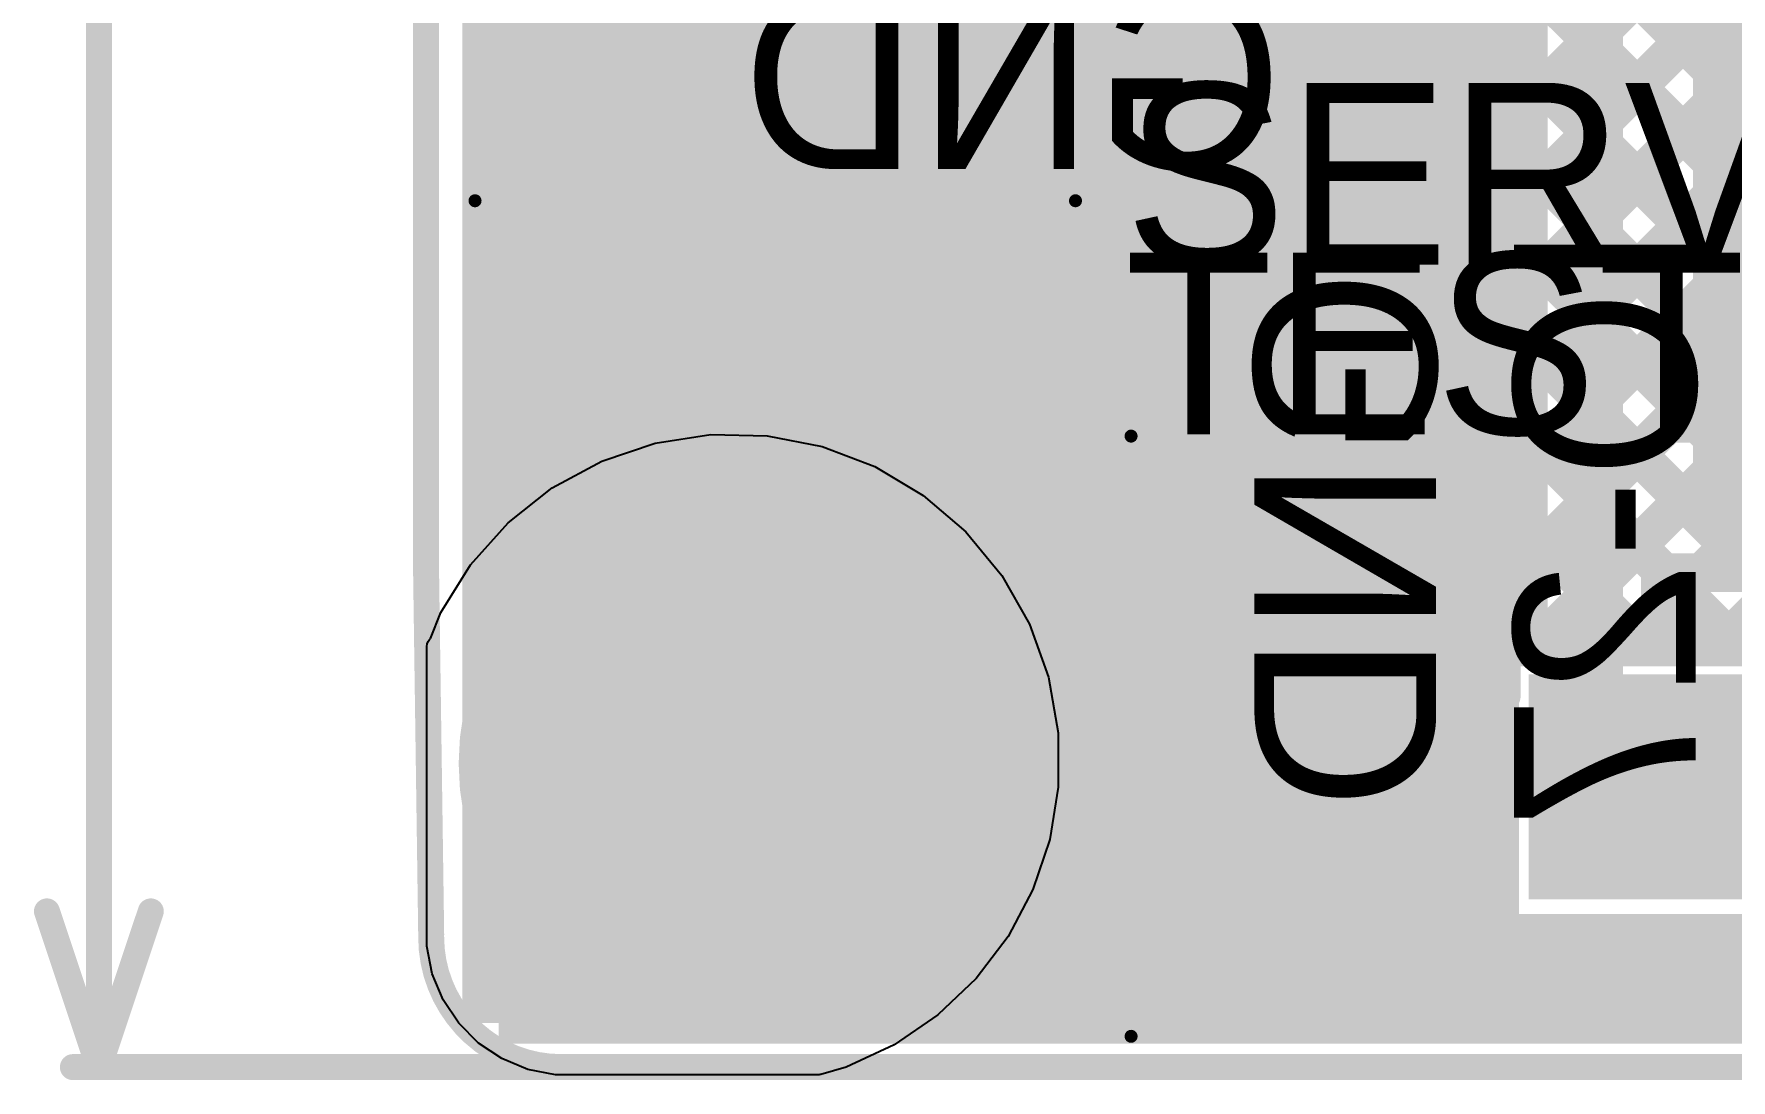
# Model space of a CAD drawing. Header units: millimetres. Extents: x 4.35 to 7.26, y 1.61 to 5.34.
# Drawn here: x 4.35 to 5.004, y 1.615 to 2.018 of the extents above; entities that cross this region are included whole.
import ezdxf

# ---------------------------------------------------------------- set-up
doc = ezdxf.new("R2010")
doc.units = ezdxf.units.MM
doc.header["$MEASUREMENT"] = 0
for name, color, linetype in [('BottomLayer', 5, 'Continuous'), ('BottomOverlay', 54, 'Continuous'), ('BottomSolder', 6, 'Continuous'), ('Mechanical1', 6, 'Continuous'), ('Mechanical2', 216, 'Continuous'), ('MultiLayer', 9, 'Continuous'), ('PadHoleLayer', 156, 'Continuous'), ('TopLayer', 1, 'Continuous'), ('TopOverlay', 2, 'Continuous'), ('TopSolder', 216, 'Continuous'), ('ViaHoleLayer', 16, 'Continuous')]:
    doc.layers.add(name, color=color, linetype=linetype)

# ---------------------------------------------------------------- blocks, each defined once
blk = doc.blocks.new('B2B_XH_A_LF__SN__67')
at = {"layer": 'BottomLayer', "const_width": 0.03937}
blk.add_lwpolyline([(0.02953, 0, 1), (0.0689, 0, 1)], format="xyb", close=True, dxfattribs=at)
at = {"layer": 'BottomLayer'}
blk.add_solid([(-0.08858, -0.03937), (-0.00984, -0.03937), (-0.08858, 0.03937), (-0.00984, 0.03937)], dxfattribs=at)
at = {"layer": 'BottomSolder', "const_width": 0.04337}
blk.add_lwpolyline([(0.02753, 0, 1), (0.0709, 0, 1)], format="xyb", close=True, dxfattribs=at)
at = {"layer": 'BottomSolder'}
blk.add_solid([(-0.09258, -0.04337), (-0.00584, -0.04337), (-0.09258, 0.04337), (-0.00584, 0.04337)], dxfattribs=at)
at = {"layer": 'MultiLayer', "const_width": 0.03937}
blk.add_lwpolyline([(0.02953, 0, 1), (0.0689, 0, 1)], format="xyb", close=True, dxfattribs=at)
at = {"layer": 'MultiLayer'}
blk.add_solid([(-0.08858, -0.03937), (-0.00984, -0.03937), (-0.08858, 0.03937), (-0.00984, 0.03937)], dxfattribs=at)
at = {"layer": 'PadHoleLayer', "const_width": 0.01969}
for points in [[(-0.05906, 0, 1), (-0.03937, 0, 1)], [(0.03937, 0, 1), (0.05906, 0, 1)]]:
    blk.add_lwpolyline(points, format="xyb", close=True, dxfattribs=at)
at = {"layer": 'TopLayer', "const_width": 0.03937}
blk.add_lwpolyline([(0.02953, 0, 1), (0.0689, 0, 1)], format="xyb", close=True, dxfattribs=at)
at = {"layer": 'TopLayer'}
blk.add_solid([(-0.08858, -0.03937), (-0.00984, -0.03937), (-0.08858, 0.03937), (-0.00984, 0.03937)], dxfattribs=at)
at = {"layer": 'TopOverlay', "const_width": 0.005}
for points in [[(0.14724, 0.09614), (-0.1489, 0.09614)], [(-0.1489, 0.09614), (-0.1489, -0.13512)], [(0.14724, 0.09614), (0.14724, -0.13512)], [(0.14724, -0.13512), (-0.1489, -0.13512)]]:
    blk.add_lwpolyline(points, dxfattribs=at)
at = {"layer": 'TopOverlay', "const_width": 0.0025}
for points in [[(-0.15015, 0.09614, 1), (-0.14765, 0.09614, 1)], [(-0.15015, 0.09614, 1), (-0.14765, 0.09614, 1)], [(0.14599, 0.09614, 1), (0.14849, 0.09614, 1)], [(0.14599, 0.09614, 1), (0.14849, 0.09614, 1)], [(-0.15015, -0.13512, 1), (-0.14765, -0.13512, 1)], [(-0.15015, -0.13512, 1), (-0.14765, -0.13512, 1)], [(0.14599, -0.13512, 1), (0.14849, -0.13512, 1)], [(0.14599, -0.13512, 1), (0.14849, -0.13512, 1)]]:
    blk.add_lwpolyline(points, format="xyb", close=True, dxfattribs=at)
at = {"layer": 'TopSolder', "const_width": 0.04337}
blk.add_lwpolyline([(0.02753, 0, 1), (0.0709, 0, 1)], format="xyb", close=True, dxfattribs=at)
at = {"layer": 'TopSolder'}
blk.add_solid([(-0.09258, -0.04337), (-0.00584, -0.04337), (-0.09258, 0.04337), (-0.00584, 0.04337)], dxfattribs=at)
blk = doc.blocks.new('B3B_XH_A_LF__SN__113')
at = {"layer": 'BottomLayer', "const_width": 0.03937}
for points in [[(-0.01969, 0, 1), (0.01969, 0, 1)], [(0.07874, 0, 1), (0.11811, 0, 1)]]:
    blk.add_lwpolyline(points, format="xyb", close=True, dxfattribs=at)
at = {"layer": 'BottomLayer'}
blk.add_solid([(-0.1378, -0.03937), (-0.05906, -0.03937), (-0.1378, 0.03937), (-0.05906, 0.03937)], dxfattribs=at)
at = {"layer": 'BottomSolder', "const_width": 0.04337}
for points in [[(-0.02168, 0, 1), (0.02168, 0, 1)], [(0.07674, 0, 1), (0.12011, 0, 1)]]:
    blk.add_lwpolyline(points, format="xyb", close=True, dxfattribs=at)
at = {"layer": 'BottomSolder'}
blk.add_solid([(-0.1418, -0.04337), (-0.05506, -0.04337), (-0.1418, 0.04337), (-0.05506, 0.04337)], dxfattribs=at)
at = {"layer": 'MultiLayer', "const_width": 0.03937}
for points in [[(-0.01969, 0, 1), (0.01969, 0, 1)], [(0.07874, 0, 1), (0.11811, 0, 1)]]:
    blk.add_lwpolyline(points, format="xyb", close=True, dxfattribs=at)
at = {"layer": 'MultiLayer'}
blk.add_solid([(-0.1378, -0.03937), (-0.05906, -0.03937), (-0.1378, 0.03937), (-0.05906, 0.03937)], dxfattribs=at)
at = {"layer": 'PadHoleLayer', "const_width": 0.01969}
for points in [[(-0.10827, 0, 1), (-0.08858, 0, 1)], [(-0.00984, 0, 1), (0.00984, 0, 1)], [(0.08858, 0, 1), (0.10827, 0, 1)]]:
    blk.add_lwpolyline(points, format="xyb", close=True, dxfattribs=at)
at = {"layer": 'TopLayer', "const_width": 0.03937}
for points in [[(-0.01969, 0, 1), (0.01969, 0, 1)], [(0.07874, 0, 1), (0.11811, 0, 1)]]:
    blk.add_lwpolyline(points, format="xyb", close=True, dxfattribs=at)
at = {"layer": 'TopLayer'}
blk.add_solid([(-0.1378, -0.03937), (-0.05906, -0.03937), (-0.1378, 0.03937), (-0.05906, 0.03937)], dxfattribs=at)
at = {"layer": 'TopOverlay', "const_width": 0.005}
for points in [[(0.19661, 0.11693), (-0.19811, 0.11693)], [(-0.19811, -0.11433), (-0.19811, 0.11693)], [(0.19661, -0.11433), (0.19661, 0.11693)], [(0.19661, -0.11433), (-0.19811, -0.11433)]]:
    blk.add_lwpolyline(points, dxfattribs=at)
at = {"layer": 'TopOverlay'}
for points, const_width in [([(-0.19936, 0.11693, 1), (-0.19686, 0.11693, 1)], 0.0025), ([(-0.19936, 0.11693, 1), (-0.19686, 0.11693, 1)], 0.0025), ([(0.19536, 0.11693, 1), (0.19786, 0.11693, 1)], 0.0025), ([(0.19536, 0.11693, 1), (0.19786, 0.11693, 1)], 0.0025), ([(-0.1487, -0.02772, 1), (-0.15965, -0.02772, 1)], 0.01), ([(-0.16215, -0.02772, 1), (-0.15715, -0.02772, 1)], 0.005), ([(-0.1512, -0.02772, 1), (-0.1462, -0.02772, 1)], 0.005), ([(-0.19936, -0.11433, 1), (-0.19686, -0.11433, 1)], 0.0025), ([(-0.19936, -0.11433, 1), (-0.19686, -0.11433, 1)], 0.0025), ([(0.19536, -0.11433, 1), (0.19786, -0.11433, 1)], 0.0025), ([(0.19536, -0.11433, 1), (0.19786, -0.11433, 1)], 0.0025)]:
    blk.add_lwpolyline(points, format="xyb", close=True, dxfattribs=dict(at, const_width=const_width))
at = {"layer": 'TopSolder', "const_width": 0.04337}
for points in [[(-0.02168, 0, 1), (0.02168, 0, 1)], [(0.07674, 0, 1), (0.12011, 0, 1)]]:
    blk.add_lwpolyline(points, format="xyb", close=True, dxfattribs=at)
at = {"layer": 'TopSolder'}
blk.add_solid([(-0.1418, -0.04337), (-0.05506, -0.04337), (-0.1418, 0.04337), (-0.05506, 0.04337)], dxfattribs=at)

msp = doc.modelspace()

# ---------------------------------------------------------------- linework, layer by layer
at = {"layer": 'BottomLayer'}
for points, const_width in [([(4.951, 1.746), (4.951, 2.234)], 0.022), ([(4.603, 1.88064), (4.86003, 2.13767)], 0.015), ([(4.603, 1.91599), (4.81329, 2.12629)], 0.015), ([(4.69865, 2.12492), (4.9255, 1.89808)], 0.015), ([(4.73401, 2.12492), (4.9255, 1.93344)], 0.015), ([(4.76937, 2.12492), (4.9255, 1.96879)], 0.015), ([(4.80336, 2.12629), (4.9255, 2.00415)], 0.015), ([(4.61051, 1.85279), (4.881, 2.12329)], 0.015), ([(4.64285, 1.84977), (4.91636, 2.12329)], 0.015), ([(4.9255, 1.78187), (4.9255, 2.12329)], 0.015), ([(4.67406, 2.11417), (4.9255, 1.86272)], 0.015), ([(4.66869, 1.84026), (4.9255, 2.09707)], 0.015), ([(4.69001, 1.82623), (4.9255, 2.06172)], 0.015), ([(4.69004, 2.06283), (4.9255, 1.82737)], 0.015), ([(4.63421, 2.00263), (4.63421, 2.052)], 0.01), ([(4.68691, 2.03061), (4.9255, 1.79201)], 0.015), ([(4.70742, 1.80828), (4.9255, 2.02636)], 0.015), ([(4.70742, 1.80828), (4.9255, 2.02636)], 0.015), ([(4.67235, 2.00981), (4.91513, 1.76703)], 0.015), ([(4.603, 1.85219), (4.603, 2.00446)], 0.015), ([(4.61165, 1.9998), (4.83732, 1.77413)], 0.015), ([(4.603, 1.9867), (4.61483, 1.99853)], 0.015), ([(4.603, 1.95135), (4.64864, 1.99699)], 0.015), ([(4.64956, 1.99724), (4.86251, 1.78429)], 0.015), ([(4.72088, 1.78639), (4.9255, 1.99101)], 0.015), ([(4.603, 1.97309), (4.82072, 1.75537)], 0.015), ([(4.72966, 1.75981), (4.9255, 1.95565)], 0.015), ([(4.603, 1.93774), (4.81192, 1.72882)], 0.015), ([(4.73402, 1.72882), (4.9255, 1.9203)], 0.015), ([(4.603, 1.90238), (4.66196, 1.84343)], 0.015), ([(4.76938, 1.72882), (4.9255, 1.88494)], 0.015), ([(4.603, 1.86703), (4.61711, 1.85292)], 0.015), ([(4.85974, 1.78383), (4.9255, 1.84959)], 0.015), ([(4.616, 1.737), (4.616, 1.84542)], 0.01), ([(4.89196, 1.78069), (4.9255, 1.81423)], 0.015), ([(4.9765, 1.8105), (5.6255, 1.8105)], 0.015), ([(4.9765, 1.79452), (4.99248, 1.8105)], 0.015), ([(4.9765, 1.78187), (4.9765, 1.8105)], 0.015), ([(4.97772, 1.8105), (5.00635, 1.78187)], 0.015), ([(4.99921, 1.78187), (5.02784, 1.8105)], 0.015), ([(4.72243, 1.78295), (4.77656, 1.72882)], 0.015), ([(4.91513, 1.78187), (4.9255, 1.78187)], 0.015), ([(4.91513, 1.76334), (4.91513, 1.78187)], 0.015), ([(4.9765, 1.78187), (5.02287, 1.78187)], 0.015), ([(4.87057, 1.728), (4.87057, 1.77737)], 0.01), ([(4.91276, 1.76614), (4.91513, 1.76851)], 0.015), ([(4.73192, 1.73811), (4.74121, 1.72882)], 0.015), ([(4.80473, 1.72882), (4.81475, 1.73883)], 0.015), ([(4.616, 1.737), (4.72443, 1.737)], 0.01), ([(4.73164, 1.72882), (4.81371, 1.72882)], 0.015), ([(4.8212, 1.728), (4.87057, 1.728)], 0.01)]:
    msp.add_lwpolyline(points, dxfattribs=dict(at, const_width=const_width))
for points, const_width in [([(4.69108, 2.052, -0.596636), (4.603, 2.00446)], 0.015), ([(4.603, 1.85219, -0.447525), (4.73193, 1.737)], 0.015), ([(4.81371, 1.72882, -0.70511), (4.91513, 1.76334)], 0.015), ([(4.969, 1.728, -0.414214), (4.951, 1.746)], 0.022), ([(4.73193, 1.737, -0.017658), (4.73164, 1.72882)], 0.015)]:
    msp.add_lwpolyline(points, format="xyb", dxfattribs=dict(at, const_width=const_width))
for points, const_width in [([(4.6686, 2.00981, 1), (4.6761, 2.00981, 1)], 0.0075), ([(4.59925, 2.00446, 1), (4.60675, 2.00446, 1)], 0.0075), ([(4.59925, 2.00446, 1), (4.60675, 2.00446, 1)], 0.0075), ([(4.6079, 1.9998, 1), (4.6154, 1.9998, 1)], 0.0075), ([(4.63171, 2.00263, 1), (4.63671, 2.00263, 1)], 0.005), ([(4.92175, 2.00415, 1), (4.92925, 2.00415, 1)], 0.0075), ([(4.61108, 1.99853, 1), (4.61858, 1.99853, 1)], 0.0075), ([(4.64489, 1.99699, 1), (4.65239, 1.99699, 1)], 0.0075), ([(4.64581, 1.99724, 1), (4.65331, 1.99724, 1)], 0.0075), ([(4.59925, 1.9867, 1), (4.60675, 1.9867, 1)], 0.0075), ([(4.92175, 1.99101, 1), (4.92925, 1.99101, 1)], 0.0075), ([(4.59925, 1.97309, 1), (4.60675, 1.97309, 1)], 0.0075), ([(4.92175, 1.96879, 1), (4.92925, 1.96879, 1)], 0.0075), ([(4.92175, 1.95565, 1), (4.92925, 1.95565, 1)], 0.0075), ([(4.59925, 1.95135, 1), (4.60675, 1.95135, 1)], 0.0075), ([(4.59925, 1.93774, 1), (4.60675, 1.93774, 1)], 0.0075), ([(4.92175, 1.93344, 1), (4.92925, 1.93344, 1)], 0.0075), ([(4.59925, 1.91599, 1), (4.60675, 1.91599, 1)], 0.0075), ([(4.92175, 1.9203, 1), (4.92925, 1.9203, 1)], 0.0075), ([(4.59925, 1.90238, 1), (4.60675, 1.90238, 1)], 0.0075), ([(4.92175, 1.89808, 1), (4.92925, 1.89808, 1)], 0.0075), ([(4.92175, 1.88494, 1), (4.92925, 1.88494, 1)], 0.0075), ([(4.59925, 1.88064, 1), (4.60675, 1.88064, 1)], 0.0075), ([(4.59925, 1.86703, 1), (4.60675, 1.86703, 1)], 0.0075), ([(4.92175, 1.86272, 1), (4.92925, 1.86272, 1)], 0.0075), ([(4.59925, 1.85219, 1), (4.60675, 1.85219, 1)], 0.0075), ([(4.59925, 1.85219, 1), (4.60675, 1.85219, 1)], 0.0075), ([(4.60676, 1.85279, 1), (4.61426, 1.85279, 1)], 0.0075), ([(4.61336, 1.85292, 1), (4.62086, 1.85292, 1)], 0.0075), ([(4.6391, 1.84977, 1), (4.6466, 1.84977, 1)], 0.0075), ([(4.92175, 1.84959, 1), (4.92925, 1.84959, 1)], 0.0075), ([(4.6135, 1.84542, 1), (4.6185, 1.84542, 1)], 0.005), ([(4.65821, 1.84343, 1), (4.66571, 1.84343, 1)], 0.0075), ([(4.66494, 1.84026, 1), (4.67244, 1.84026, 1)], 0.0075), ([(4.56679, 1.737, 1), (4.66521, 1.737, 1)], 0.09843), ([(4.68626, 1.82623, 1), (4.69376, 1.82623, 1)], 0.0075), ([(4.92175, 1.82737, 1), (4.92925, 1.82737, 1)], 0.0075), ([(4.6126, 1.817, 1), (4.62441, 1.817, 1)], 0.01181), ([(4.92175, 1.81423, 1), (4.92925, 1.81423, 1)], 0.0075), ([(4.97275, 1.8105, 1), (4.98025, 1.8105, 1)], 0.0075), ([(4.97275, 1.8105, 1), (4.98025, 1.8105, 1)], 0.0075), ([(4.97397, 1.8105, 1), (4.98147, 1.8105, 1)], 0.0075), ([(4.98873, 1.8105, 1), (4.99623, 1.8105, 1)], 0.0075), ([(4.70367, 1.80828, 1), (4.71117, 1.80828, 1)], 0.0075), ([(4.70367, 1.80828, 1), (4.71117, 1.80828, 1)], 0.0075), ([(4.5553, 1.79534, 1), (4.56711, 1.79534, 1)], 0.01181), ([(4.66844, 1.7918, 1), (4.68025, 1.7918, 1)], 0.01181), ([(4.92175, 1.79201, 1), (4.92925, 1.79201, 1)], 0.0075), ([(4.97275, 1.79452, 1), (4.98025, 1.79452, 1)], 0.0075), ([(4.71713, 1.78639, 1), (4.72463, 1.78639, 1)], 0.0075), ([(4.85599, 1.78383, 1), (4.86349, 1.78383, 1)], 0.0075), ([(4.85876, 1.78429, 1), (4.86626, 1.78429, 1)], 0.0075), ([(4.71868, 1.78295, 1), (4.72618, 1.78295, 1)], 0.0075), ([(4.88821, 1.78069, 1), (4.89571, 1.78069, 1)], 0.0075), ([(4.91138, 1.78187, 1), (4.91888, 1.78187, 1)], 0.0075), ([(4.91138, 1.78187, 1), (4.91888, 1.78187, 1)], 0.0075), ([(4.92175, 1.78187, 1), (4.92925, 1.78187, 1)], 0.0075), ([(4.92175, 1.78187, 1), (4.92925, 1.78187, 1)], 0.0075), ([(4.97275, 1.78187, 1), (4.98025, 1.78187, 1)], 0.0075), ([(4.97275, 1.78187, 1), (4.98025, 1.78187, 1)], 0.0075), ([(4.99546, 1.78187, 1), (5.00296, 1.78187, 1)], 0.0075), ([(5.0026, 1.78187, 1), (5.0101, 1.78187, 1)], 0.0075), ([(4.83357, 1.77413, 1), (4.84107, 1.77413, 1)], 0.0075), ([(4.86807, 1.77737, 1), (4.87307, 1.77737, 1)], 0.005), ([(4.90901, 1.76614, 1), (4.91651, 1.76614, 1)], 0.0075), ([(4.91138, 1.76851, 1), (4.91888, 1.76851, 1)], 0.0075), ([(4.91138, 1.76703, 1), (4.91888, 1.76703, 1)], 0.0075), ([(4.72591, 1.75981, 1), (4.73341, 1.75981, 1)], 0.0075), ([(4.91138, 1.76334, 1), (4.91888, 1.76334, 1)], 0.0075), ([(4.91138, 1.76334, 1), (4.91888, 1.76334, 1)], 0.0075), ([(4.81697, 1.75537, 1), (4.82447, 1.75537, 1)], 0.0075), ([(4.9455, 1.746, 1), (4.9565, 1.746, 1)], 0.011), ([(4.9455, 1.746, 1), (4.9565, 1.746, 1)], 0.011), ([(4.53009, 1.73951, 1), (4.54191, 1.73951, 1)], 0.01181), ([(4.69009, 1.73449, 1), (4.70191, 1.73449, 1)], 0.01181), ([(4.72817, 1.73811, 1), (4.73567, 1.73811, 1)], 0.0075), ([(4.811, 1.73883, 1), (4.8185, 1.73883, 1)], 0.0075), ([(4.6135, 1.737, 1), (4.6185, 1.737, 1)], 0.005), ([(4.6135, 1.737, 1), (4.6185, 1.737, 1)], 0.005), ([(4.72193, 1.737, 1), (4.72693, 1.737, 1)], 0.005), ([(4.72818, 1.737, 1), (4.73568, 1.737, 1)], 0.0075), ([(4.72818, 1.737, 1), (4.73568, 1.737, 1)], 0.0075), ([(4.9635, 1.728, 1), (4.9745, 1.728, 1)], 0.011), ([(4.72789, 1.72882, 1), (4.73539, 1.72882, 1)], 0.0075), ([(4.72789, 1.72882, 1), (4.73539, 1.72882, 1)], 0.0075), ([(4.73027, 1.72882, 1), (4.73777, 1.72882, 1)], 0.0075), ([(4.73746, 1.72882, 1), (4.74496, 1.72882, 1)], 0.0075), ([(4.76563, 1.72882, 1), (4.77313, 1.72882, 1)], 0.0075), ([(4.77281, 1.72882, 1), (4.78031, 1.72882, 1)], 0.0075), ([(4.80098, 1.72882, 1), (4.80848, 1.72882, 1)], 0.0075), ([(4.80817, 1.72882, 1), (4.81567, 1.72882, 1)], 0.0075), ([(4.80996, 1.72882, 1), (4.81746, 1.72882, 1)], 0.0075), ([(4.80996, 1.72882, 1), (4.81746, 1.72882, 1)], 0.0075), ([(4.8187, 1.728, 1), (4.8237, 1.728, 1)], 0.005), ([(4.86807, 1.728, 1), (4.87307, 1.728, 1)], 0.005), ([(4.86807, 1.728, 1), (4.87307, 1.728, 1)], 0.005), ([(4.55175, 1.6822, 1), (4.56356, 1.6822, 1)], 0.01181), ([(4.66489, 1.67866, 1), (4.6767, 1.67866, 1)], 0.01181), ([(4.60759, 1.657, 1), (4.6194, 1.657, 1)], 0.01181)]:
    msp.add_lwpolyline(points, format="xyb", close=True, dxfattribs=dict(at, const_width=const_width))
for points in [[(4.515, 1.637), (4.567, 1.637), (4.515, 5.022), (4.567, 5.022)], [(4.989, 1.867), (5.115, 1.867), (4.989, 3.62), (5.115, 3.62)], [(4.8284, 1.674), (4.922, 1.674), (4.8284, 2.161), (4.922, 2.161)], [(5, 1.911), (5.507, 1.911), (5, 2.154), (5.507, 2.154)], [(4.529, 1.629), (4.864, 1.629), (4.529, 2.101), (4.864, 2.101)], [(4.989, 1.825), (5.611, 1.825), (4.989, 1.973), (5.611, 1.973)], [(4.68, 1.629), (4.922, 1.629), (4.68, 1.772), (4.922, 1.772)], [(4.894, 1.629), (5.076, 1.629), (4.894, 1.679), (5.076, 1.679)]]:
    msp.add_solid(points, dxfattribs=at)
at = {"layer": 'BottomOverlay', "const_width": 0.01}
for points in [[(4.631, 1.979), (4.631, 2.005)], [(4.631, 1.979), (4.635, 1.975)], [(4.635, 1.975), (4.679, 1.975)]]:
    msp.add_lwpolyline(points, dxfattribs=at)
at = {"layer": 'BottomOverlay', "const_width": 0.005}
for points in [[(4.6285, 2.005, 1), (4.6335, 2.005, 1)], [(4.6285, 1.979, 1), (4.6335, 1.979, 1)], [(4.6285, 1.979, 1), (4.6335, 1.979, 1)], [(4.6325, 1.975, 1), (4.6375, 1.975, 1)], [(4.6325, 1.975, 1), (4.6375, 1.975, 1)], [(4.6765, 1.975, 1), (4.6815, 1.975, 1)]]:
    msp.add_lwpolyline(points, format="xyb", close=True, dxfattribs=at)
at = {"layer": 'BottomSolder', "const_width": 0.10243}
msp.add_lwpolyline([(4.56479, 1.737, 1), (4.66721, 1.737, 1)], format="xyb", close=True, dxfattribs=at)
at = {"layer": 'Mechanical1', "const_width": 0.01}
for points in [[(4.375, 1.62), (4.375, 3.06208)], [(4.355, 1.68), (4.375, 1.62)], [(4.375, 1.62), (4.395, 1.68)], [(4.365, 1.62), (4.703, 1.62)]]:
    msp.add_lwpolyline(points, dxfattribs=at)
at = {"layer": 'Mechanical1', "const_width": 0.005}
for points in [[(4.3525, 1.68, 1), (4.3575, 1.68, 1)], [(4.3925, 1.68, 1), (4.3975, 1.68, 1)], [(4.3625, 1.62, 1), (4.3675, 1.62, 1)], [(4.3725, 1.62, 1), (4.3775, 1.62, 1)], [(4.3725, 1.62, 1), (4.3775, 1.62, 1)], [(4.3725, 1.62, 1), (4.3775, 1.62, 1)], [(4.7005, 1.62, 1), (4.7055, 1.62, 1)]]:
    msp.add_lwpolyline(points, format="xyb", close=True, dxfattribs=at)
at = {"layer": 'Mechanical2', "const_width": 0.01}
for points in [[(4.501, 4.988), (4.501, 1.813)], [(4.501, 1.813), (4.503, 1.671)], [(4.553, 1.62), (4.56, 1.62)], [(4.56, 1.62), (4.718, 1.62)], [(4.718, 1.62), (7.043, 1.62)]]:
    msp.add_lwpolyline(points, dxfattribs=at)
at = {"layer": 'Mechanical2', "const_width": 0.005}
for points in [[(4.4985, 1.813, 1), (4.5035, 1.813, 1)], [(4.4985, 1.813, 1), (4.5035, 1.813, 1)], [(4.5005, 1.671, 1), (4.5055, 1.671, 1)], [(4.5005, 1.67, 1), (4.5055, 1.67, 1)], [(4.5505, 1.62, 1), (4.5555, 1.62, 1)], [(4.5505, 1.62, 1), (4.5555, 1.62, 1)], [(4.5575, 1.62, 1), (4.5625, 1.62, 1)], [(4.5575, 1.62, 1), (4.5625, 1.62, 1)], [(4.7155, 1.62, 1), (4.7205, 1.62, 1)], [(4.7155, 1.62, 1), (4.7205, 1.62, 1)]]:
    msp.add_lwpolyline(points, format="xyb", close=True, dxfattribs=at)
at = {"layer": 'Mechanical2', "const_width": 0.01}
msp.add_lwpolyline([(4.553, 1.62, -0.414214), (4.503, 1.67)], format="xyb", dxfattribs=at)
at = {"layer": 'MultiLayer'}
for points, const_width in [([(4.56679, 1.737, 1), (4.66521, 1.737, 1)], 0.09843), ([(4.6126, 1.817, 1), (4.62441, 1.817, 1)], 0.01181), ([(4.5553, 1.79534, 1), (4.56711, 1.79534, 1)], 0.01181), ([(4.66844, 1.7918, 1), (4.68025, 1.7918, 1)], 0.01181), ([(4.53009, 1.73951, 1), (4.54191, 1.73951, 1)], 0.01181), ([(4.69009, 1.73449, 1), (4.70191, 1.73449, 1)], 0.01181), ([(4.55175, 1.6822, 1), (4.56356, 1.6822, 1)], 0.01181), ([(4.66489, 1.67866, 1), (4.6767, 1.67866, 1)], 0.01181), ([(4.60759, 1.657, 1), (4.6194, 1.657, 1)], 0.01181)]:
    msp.add_lwpolyline(points, format="xyb", close=True, dxfattribs=dict(at, const_width=const_width))
at = {"layer": 'PadHoleLayer', "const_width": 0.06102}
msp.add_lwpolyline([(4.58549, 1.737, 1), (4.64651, 1.737, 1)], format="xyb", close=True, dxfattribs=at)
at = {"layer": 'TopLayer'}
for p, q in [((4.58924, 1.8604), (4.61067, 1.86369)), ((4.61067, 1.86369), (4.63234, 1.86326)), ((4.63234, 1.86326), (4.65362, 1.85912)), ((4.56869, 1.85349), (4.58924, 1.8604)), ((4.65362, 1.85912), (4.67388, 1.85139)), ((4.54964, 1.84315), (4.56869, 1.85349)), ((4.67388, 1.85139), (4.69251, 1.8403)), ((4.53263, 1.8297), (4.54964, 1.84315)), ((4.69251, 1.8403), (4.70896, 1.82618)), ((4.51819, 1.81353), (4.53263, 1.8297)), ((4.70896, 1.82618), (4.72275, 1.80945)), ((4.50673, 1.79513), (4.51819, 1.81353)), ((4.72275, 1.80945), (4.73346, 1.7906)), ((4.50267, 1.78508), (4.50673, 1.79513)), ((4.50183, 1.78393), (4.50234, 1.78474)), ((4.50234, 1.78474), (4.50267, 1.78508)), ((4.73346, 1.7906), (4.74078, 1.7702)), ((4.5013, 1.78211), (4.50147, 1.78305)), ((4.5013, 1.78164), (4.5013, 1.78211)), ((4.5013, 1.672), (4.5013, 1.78164)), ((4.50147, 1.78305), (4.50183, 1.78393)), ((4.74078, 1.7702), (4.7445, 1.74884)), ((4.7445, 1.74884), (4.7445, 1.738)), ((4.7445, 1.738), (4.7445, 1.72781)), ((4.7445, 1.72781), (4.74122, 1.70771)), ((4.74122, 1.70771), (4.73473, 1.68839)), ((4.73473, 1.68839), (4.72521, 1.67038)), ((4.5013, 1.672), (4.5013, 1.672)), ((4.5013, 1.66658), (4.5013, 1.672)), ((4.72521, 1.67038), (4.71292, 1.65413)), ((4.50341, 1.65595), (4.5013, 1.66658)), ((4.50756, 1.64594), (4.50341, 1.65595)), ((4.71292, 1.65413), (4.69816, 1.64008)), ((4.51358, 1.63693), (4.50756, 1.64594)), ((4.52124, 1.62927), (4.51358, 1.63693)), ((4.69816, 1.64008), (4.68133, 1.6286)), ((4.53025, 1.62325), (4.52124, 1.62927)), ((4.68133, 1.6286), (4.66287, 1.61998)), ((4.54026, 1.6191), (4.53025, 1.62325)), ((4.55089, 1.61698), (4.54026, 1.6191)), ((4.55631, 1.61698), (4.55089, 1.61698)), ((4.65067, 1.61698), (4.55631, 1.61698)), ((4.65076, 1.61698), (4.65067, 1.61698)), ((4.65067, 1.61698), (4.65067, 1.61698)), ((4.65093, 1.61699), (4.65076, 1.61698)), ((4.65111, 1.617), (4.65093, 1.61699)), ((4.65128, 1.61702), (4.65111, 1.617)), ((4.65137, 1.61703), (4.65128, 1.61702)), ((4.65158, 1.61702), (4.65137, 1.61703)), ((4.65137, 1.61703), (4.65137, 1.61703)), ((4.65201, 1.61703), (4.65158, 1.61702)), ((4.65244, 1.61707), (4.65201, 1.61703)), ((4.65286, 1.61715), (4.65244, 1.61707)), ((4.65307, 1.61721), (4.65286, 1.61715)), ((4.66287, 1.61998), (4.65307, 1.61721))]:
    msp.add_line(p, q, dxfattribs=at)
for points, const_width in [([(4.7153, 2.21435), (5.1708, 1.75885)], 0.015), ([(4.68808, 2.20621), (5.16188, 1.73241)], 0.015), ([(4.67978, 2.17915), (5.13212, 1.72682)], 0.015), ([(4.602, 1.91499), (4.8495, 2.16249)], 0.015), ([(4.68642, 2.13716), (5.09676, 1.72682)], 0.015), ([(4.73202, 1.72682), (5.13774, 2.13254)], 0.015), ([(4.76738, 1.72682), (5.1731, 2.13254)], 0.015), ([(4.85974, 1.78383), (5.20845, 2.13254)], 0.015), ([(4.89196, 1.78069), (5.2425, 2.13123)], 0.015), ([(4.602, 1.87964), (4.8495, 2.12714)], 0.015), ([(4.67406, 2.11417), (5.00635, 1.78187)], 0.015), ([(4.61051, 1.85279), (4.85609, 2.09838)], 0.015), ([(4.92849, 1.78187), (5.2425, 2.09588)], 0.015), ([(4.64285, 1.84977), (4.87249, 2.07941)], 0.015), ([(4.66869, 1.84026), (4.89474, 2.06631)], 0.015), ([(4.69001, 1.82623), (4.92377, 2.05999)], 0.015), ([(4.69004, 2.06283), (4.971, 1.78187)], 0.015), ([(4.70742, 1.80828), (4.95904, 2.0599)], 0.015), ([(4.70742, 1.80828), (4.95904, 2.0599)], 0.015), ([(4.72088, 1.78639), (4.99439, 2.0599)], 0.015), ([(4.72966, 1.75981), (5.03298, 2.06313)], 0.015), ([(4.90093, 2.06407), (5.18864, 1.77636)], 0.015), ([(4.94045, 2.0599), (5.21557, 1.78479)], 0.015), ([(4.96385, 1.78187), (5.2425, 2.06052)], 0.015), ([(4.97581, 2.0599), (5.26313, 1.77258)], 0.015), ([(4.63421, 2.00263), (4.63421, 2.052)], 0.01), ([(4.68691, 2.03061), (4.93564, 1.78187)], 0.015), ([(4.99921, 1.78187), (5.2445, 2.02716)], 0.015), ([(4.67235, 2.00981), (4.91513, 1.76703)], 0.015), ([(4.602, 1.85208), (4.602, 2.00513)], 0.015), ([(4.61165, 1.9998), (4.83732, 1.77413)], 0.015), ([(4.602, 1.9857), (4.61483, 1.99853)], 0.015), ([(4.602, 1.95035), (4.64864, 1.99699)], 0.015), ([(4.64956, 1.99724), (4.86251, 1.78429)], 0.015), ([(4.602, 1.97409), (4.82072, 1.75537)], 0.015), ([(4.602, 1.93874), (4.81371, 1.72702)], 0.015), ([(4.602, 1.90338), (4.66196, 1.84343)], 0.015), ([(4.602, 1.86803), (4.61711, 1.85292)], 0.015), ([(4.616, 1.737), (4.616, 1.84542)], 0.01), ([(4.72243, 1.78295), (4.77856, 1.72682)], 0.015), ([(4.91513, 1.78187), (5.02287, 1.78187)], 0.015), ([(4.91513, 1.76334), (4.91513, 1.78187)], 0.015), ([(4.87057, 1.728), (4.87057, 1.77737)], 0.01), ([(4.91276, 1.76614), (4.91513, 1.76851)], 0.015), ([(4.73192, 1.73811), (4.74321, 1.72682)], 0.015), ([(4.80273, 1.72682), (4.81475, 1.73883)], 0.015), ([(4.616, 1.737), (4.72443, 1.737)], 0.01), ([(4.73148, 1.72682), (4.81372, 1.72682)], 0.015), ([(4.8212, 1.728), (4.87057, 1.728)], 0.01)]:
    msp.add_lwpolyline(points, dxfattribs=dict(at, const_width=const_width))
at = {"layer": 'TopLayer', "const_width": 0.015}
for points in [[(4.69108, 2.052, -0.603841), (4.602, 2.00513)], [(4.602, 1.85208, -0.450134), (4.73193, 1.737)], [(4.81372, 1.72682, -0.718356), (4.91513, 1.76334)], [(4.73193, 1.737, -0.021987), (4.73148, 1.72682)]]:
    msp.add_lwpolyline(points, format="xyb", dxfattribs=at)
at = {"layer": 'TopLayer'}
for points, const_width in [([(4.6686, 2.00981, 1), (4.6761, 2.00981, 1)], 0.0075), ([(4.59825, 2.00513, 1), (4.60575, 2.00513, 1)], 0.0075), ([(4.59825, 2.00513, 1), (4.60575, 2.00513, 1)], 0.0075), ([(4.6079, 1.9998, 1), (4.6154, 1.9998, 1)], 0.0075), ([(4.63171, 2.00263, 1), (4.63671, 2.00263, 1)], 0.005), ([(4.61108, 1.99853, 1), (4.61858, 1.99853, 1)], 0.0075), ([(4.64489, 1.99699, 1), (4.65239, 1.99699, 1)], 0.0075), ([(4.64581, 1.99724, 1), (4.65331, 1.99724, 1)], 0.0075), ([(4.59825, 1.9857, 1), (4.60575, 1.9857, 1)], 0.0075), ([(4.59825, 1.97409, 1), (4.60575, 1.97409, 1)], 0.0075), ([(4.59825, 1.95035, 1), (4.60575, 1.95035, 1)], 0.0075), ([(4.59825, 1.93874, 1), (4.60575, 1.93874, 1)], 0.0075), ([(4.59825, 1.91499, 1), (4.60575, 1.91499, 1)], 0.0075), ([(4.59825, 1.90338, 1), (4.60575, 1.90338, 1)], 0.0075), ([(4.59825, 1.87964, 1), (4.60575, 1.87964, 1)], 0.0075), ([(4.59825, 1.86803, 1), (4.60575, 1.86803, 1)], 0.0075), ([(4.59825, 1.85208, 1), (4.60575, 1.85208, 1)], 0.0075), ([(4.59825, 1.85208, 1), (4.60575, 1.85208, 1)], 0.0075), ([(4.60676, 1.85279, 1), (4.61426, 1.85279, 1)], 0.0075), ([(4.61336, 1.85292, 1), (4.62086, 1.85292, 1)], 0.0075), ([(4.6391, 1.84977, 1), (4.6466, 1.84977, 1)], 0.0075), ([(4.6135, 1.84542, 1), (4.6185, 1.84542, 1)], 0.005), ([(4.65821, 1.84343, 1), (4.66571, 1.84343, 1)], 0.0075), ([(4.66494, 1.84026, 1), (4.67244, 1.84026, 1)], 0.0075), ([(4.56679, 1.737, 1), (4.66521, 1.737, 1)], 0.09843), ([(4.68626, 1.82623, 1), (4.69376, 1.82623, 1)], 0.0075), ([(4.6126, 1.817, 1), (4.62441, 1.817, 1)], 0.01181), ([(4.70367, 1.80828, 1), (4.71117, 1.80828, 1)], 0.0075), ([(4.70367, 1.80828, 1), (4.71117, 1.80828, 1)], 0.0075), ([(4.5553, 1.79534, 1), (4.56711, 1.79534, 1)], 0.01181), ([(4.66844, 1.7918, 1), (4.68025, 1.7918, 1)], 0.01181), ([(4.71713, 1.78639, 1), (4.72463, 1.78639, 1)], 0.0075), ([(4.85599, 1.78383, 1), (4.86349, 1.78383, 1)], 0.0075), ([(4.85876, 1.78429, 1), (4.86626, 1.78429, 1)], 0.0075), ([(4.71868, 1.78295, 1), (4.72618, 1.78295, 1)], 0.0075), ([(4.88821, 1.78069, 1), (4.89571, 1.78069, 1)], 0.0075), ([(4.91138, 1.78187, 1), (4.91888, 1.78187, 1)], 0.0075), ([(4.91138, 1.78187, 1), (4.91888, 1.78187, 1)], 0.0075), ([(4.92474, 1.78187, 1), (4.93224, 1.78187, 1)], 0.0075), ([(4.93189, 1.78187, 1), (4.93939, 1.78187, 1)], 0.0075), ([(4.9601, 1.78187, 1), (4.9676, 1.78187, 1)], 0.0075), ([(4.96725, 1.78187, 1), (4.97475, 1.78187, 1)], 0.0075), ([(4.99546, 1.78187, 1), (5.00296, 1.78187, 1)], 0.0075), ([(5.0026, 1.78187, 1), (5.0101, 1.78187, 1)], 0.0075), ([(4.83357, 1.77413, 1), (4.84107, 1.77413, 1)], 0.0075), ([(4.86807, 1.77737, 1), (4.87307, 1.77737, 1)], 0.005), ([(4.90901, 1.76614, 1), (4.91651, 1.76614, 1)], 0.0075), ([(4.91138, 1.76851, 1), (4.91888, 1.76851, 1)], 0.0075), ([(4.91138, 1.76703, 1), (4.91888, 1.76703, 1)], 0.0075), ([(4.72591, 1.75981, 1), (4.73341, 1.75981, 1)], 0.0075), ([(4.91138, 1.76334, 1), (4.91888, 1.76334, 1)], 0.0075), ([(4.91138, 1.76334, 1), (4.91888, 1.76334, 1)], 0.0075), ([(4.81697, 1.75537, 1), (4.82447, 1.75537, 1)], 0.0075), ([(4.53009, 1.73951, 1), (4.54191, 1.73951, 1)], 0.01181), ([(4.69009, 1.73449, 1), (4.70191, 1.73449, 1)], 0.01181), ([(4.72817, 1.73811, 1), (4.73567, 1.73811, 1)], 0.0075), ([(4.811, 1.73883, 1), (4.8185, 1.73883, 1)], 0.0075), ([(4.6135, 1.737, 1), (4.6185, 1.737, 1)], 0.005), ([(4.6135, 1.737, 1), (4.6185, 1.737, 1)], 0.005), ([(4.72193, 1.737, 1), (4.72693, 1.737, 1)], 0.005), ([(4.72818, 1.737, 1), (4.73568, 1.737, 1)], 0.0075), ([(4.72818, 1.737, 1), (4.73568, 1.737, 1)], 0.0075), ([(4.72773, 1.72682, 1), (4.73523, 1.72682, 1)], 0.0075), ([(4.72773, 1.72682, 1), (4.73523, 1.72682, 1)], 0.0075), ([(4.72827, 1.72682, 1), (4.73577, 1.72682, 1)], 0.0075), ([(4.73946, 1.72682, 1), (4.74696, 1.72682, 1)], 0.0075), ([(4.76363, 1.72682, 1), (4.77113, 1.72682, 1)], 0.0075), ([(4.77481, 1.72682, 1), (4.78231, 1.72682, 1)], 0.0075), ([(4.79898, 1.72682, 1), (4.80648, 1.72682, 1)], 0.0075), ([(4.80996, 1.72702, 1), (4.81746, 1.72702, 1)], 0.0075), ([(4.80997, 1.72682, 1), (4.81747, 1.72682, 1)], 0.0075), ([(4.80997, 1.72682, 1), (4.81747, 1.72682, 1)], 0.0075), ([(4.8187, 1.728, 1), (4.8237, 1.728, 1)], 0.005), ([(4.86807, 1.728, 1), (4.87307, 1.728, 1)], 0.005), ([(4.86807, 1.728, 1), (4.87307, 1.728, 1)], 0.005), ([(4.55175, 1.6822, 1), (4.56356, 1.6822, 1)], 0.01181), ([(4.66489, 1.67866, 1), (4.6767, 1.67866, 1)], 0.01181), ([(4.60759, 1.657, 1), (4.6194, 1.657, 1)], 0.01181)]:
    msp.add_lwpolyline(points, format="xyb", close=True, dxfattribs=dict(at, const_width=const_width))
at = {"layer": 'TopSolder', "const_width": 0.10243}
msp.add_lwpolyline([(4.56479, 1.737, 1), (4.66721, 1.737, 1)], format="xyb", close=True, dxfattribs=at)
at = {"layer": 'ViaHoleLayer', "const_width": 0.00591}
for points in [[(4.61555, 1.817, 1), (4.62146, 1.817, 1)], [(4.55825, 1.79534, 1), (4.56416, 1.79534, 1)], [(4.67139, 1.7918, 1), (4.67729, 1.7918, 1)], [(4.53305, 1.73951, 1), (4.53895, 1.73951, 1)], [(4.69305, 1.73449, 1), (4.69895, 1.73449, 1)], [(4.55471, 1.6822, 1), (4.56061, 1.6822, 1)], [(4.66784, 1.67866, 1), (4.67375, 1.67866, 1)], [(4.61054, 1.657, 1), (4.61645, 1.657, 1)]]:
    msp.add_lwpolyline(points, format="xyb", close=True, dxfattribs=at)

# ---------------------------------------------------------------- block references
for name, p, rotation in [('B3B_XH_A_LF__SN__113', (4.63421, 2.15042), 270), ('B2B_XH_A_LF__SN__67', (4.91979, 1.728), 180)]:
    msp.add_blockref(name, p, dxfattribs=dict(rotation=rotation))

# ---------------------------------------------------------------- texts
at = {"layer": 'BottomOverlay', "text_generation_flag": 2}
for s, rotation, p in [('GND', 360, (4.831, 1.966)), ('IO-27', 90, (4.99, 1.94552)), ('GND', 90, (4.89003, 1.92733))]:
    msp.add_text(s, height=0.07, rotation=rotation, dxfattribs=at).set_placement(p)
at = {"layer": 'TopOverlay'}
for s, p in [('SERVO', (4.77, 1.92924)), ('TESTING', (4.77, 1.86382))]:
    msp.add_text(s, height=0.07, rotation=360, dxfattribs=at).set_placement(p)

doc.saveas('drawing.dxf')
